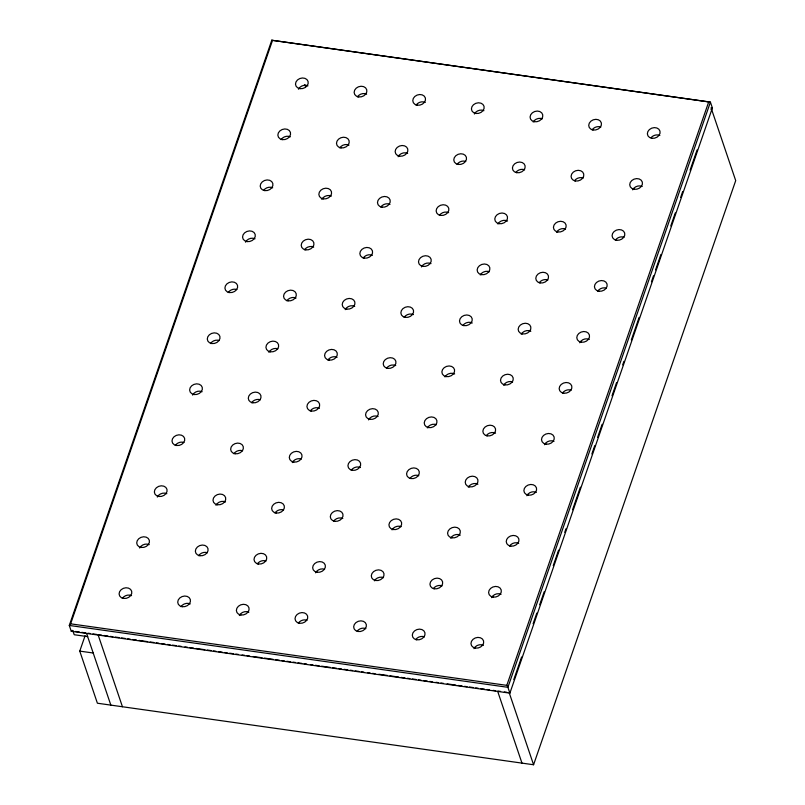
<?xml version="1.0" encoding="UTF-8"?>
<svg xmlns="http://www.w3.org/2000/svg" width="805" height="805" viewBox="0 0 805 805"><rect width="100%" height="100%" fill="white"/><g stroke="black" fill="none" stroke-linecap="round" stroke-linejoin="round"><path stroke-width="1.21" d="M271.788 40.25L69.29 625.445L71.263 631.271L509.887 693.145L712.385 107.961L710.413 102.124L271.788 40.25L710.413 102.124L507.905 687.319L509.887 693.145L509.273 692.642M708.581 102.285L506.808 685.357L507.905 687.319L69.29 625.445L70.629 623.825L272.392 40.753M711.046 107.749L735.71 180.622L533.574 764.75L97.395 703.218L79.765 651.114L85.109 635.678M513.791 679.581L521.6 657.021M533.111 623.764L536.804 613.078M539.682 604.766L544.2 591.705M553.246 565.583L558.59 550.147M564.748 532.326L565.985 528.764M572.556 509.766L580.365 487.206M591.876 453.95L594.754 445.638M597.622 437.326L602.15 424.265M612.011 395.768L616.529 382.707M622.688 364.886L623.925 361.324M631.321 339.952L639.13 317.391M651.456 281.76L653.509 275.823M655.572 269.886L660.905 254.45M670.776 225.953L675.294 212.892M680.638 197.446L682.69 191.51M690.086 170.137L697.07 149.951M711.046 109.571L712.385 107.961M71.263 631.271L73.094 631.11M87.654 636.614L74.211 634.732L72.732 630.365M70.629 623.825L506.808 685.357M75.579 631.462L79.313 631.985M81.798 632.338L85.521 632.861M88.007 633.213L90.492 633.565M92.978 633.917L96.711 634.441M99.196 634.793L101.682 635.145M104.167 635.497L107.89 636.02M110.376 636.373L112.861 636.725M115.346 637.077L119.07 637.6M121.555 637.952L125.288 638.476M127.774 638.828L130.259 639.18M132.744 639.522L136.468 640.056M138.953 640.408L147.657 641.635M150.143 641.977L153.866 642.511M156.351 642.853L158.837 643.205M161.322 643.557L165.055 644.081M167.541 644.433L170.026 644.785M172.512 645.137L176.235 645.66M178.72 646.013L181.206 646.365M184.939 646.888L187.424 647.24M189.91 647.592L193.633 648.116M196.118 648.468L204.822 649.695M207.308 650.048L211.031 650.571M213.516 650.923L216.002 651.275M218.487 651.627L222.22 652.151M224.706 652.503L227.191 652.845M229.677 653.197L233.4 653.73M235.885 654.073L238.371 654.425M242.104 654.958L244.589 655.3M247.075 655.652L249.56 656.005M253.283 656.528L261.987 657.755M264.473 658.108L273.167 659.335M275.652 659.687L279.375 660.211M281.861 660.563L284.346 660.915M286.832 661.267L290.565 661.79M293.05 662.143L295.536 662.495M298.021 662.847L301.744 663.37M304.23 663.723L306.715 664.065M310.448 664.598L312.934 664.95M315.419 665.292L319.142 665.826M321.628 666.178L330.332 667.405M332.817 667.748L336.54 668.281M339.026 668.623L341.511 668.975M343.997 669.327L347.73 669.851M350.215 670.203L352.701 670.555M355.186 670.907L358.909 671.43M361.395 671.783L363.88 672.135M367.613 672.658L370.099 673.01M372.584 673.362L375.07 673.715M378.793 674.238L387.497 675.465M389.982 675.818L398.676 677.045M401.162 677.397L404.895 677.921M407.38 678.273L409.866 678.615M412.351 678.967L416.074 679.5M418.56 679.843L421.045 680.195M423.531 680.547L427.254 681.07M429.739 681.422L432.225 681.775M435.958 682.298L438.443 682.65M440.929 683.002L443.414 683.354M447.137 683.878L455.841 685.105M458.327 685.458L462.05 685.981M464.535 686.333L467.021 686.685M469.506 687.037L473.239 687.561M475.725 687.913L478.21 688.265M480.696 688.617L484.419 689.14M486.904 689.493L489.39 689.835M493.123 690.368L495.608 690.72M498.094 691.062L500.579 691.415M504.302 691.948L506.788 692.29M79.765 651.114L93.199 653.006M304.783 84.525L305.578 86.87M509.313 693.055L533.574 764.75M497.701 691.415L521.972 763.11M98.18 635.054L122.441 706.75M86.548 633.334L110.838 705.11M239.347 615.523A6.5 5.233 -18.7 0 1 248.876 612.192M315.63 572.818A6.5 5.233 -18.7 0 1 324.606 569.256M139.688 548.024A6.5 5.233 -18.7 0 1 149.207 544.653M491.563 597.662A6.5 5.233 -18.7 0 1 501.082 594.291M257.278 564.013A6.5 5.233 -18.7 0 1 265.952 560.984M392.055 529.851A6.5 5.233 -18.7 0 1 401.172 526.651M215.982 505.299A6.5 5.233 -18.7 0 1 225.521 501.958M450.659 538.213A6.5 5.233 -18.7 0 1 460.279 535.144M509.495 546.152A6.5 5.233 -18.7 0 1 518.722 543.315M333.572 521.308A6.5 5.233 -18.7 0 1 342.809 518.511M157.327 497.047A6.5 5.233 -18.7 0 1 166.846 493.676M281.106 139.657A6.5 5.233 -18.7 0 1 290.333 136.82M632.69 189.839A6.5 5.233 -18.7 0 1 642.209 186.468M416.054 105.203A6.5 5.233 -18.7 0 1 425.292 102.406M533.182 122.018A6.5 5.233 -18.7 0 1 542.298 118.828M357.4 96.932A6.5 5.233 -18.7 0 1 366.647 94.135M592.098 129.857A6.5 5.233 -18.7 0 1 600.852 127.059M650.973 137.806A6.5 5.233 -18.7 0 1 659.848 135.482M474.407 114.008A6.5 5.233 -18.7 0 1 483.936 110.677M298.454 89.214A6.5 5.233 -18.7 0 1 307.973 85.843M298.283 623.261A6.5 5.233 -18.7 0 1 306.957 620.232M175.259 445.537A6.5 5.233 -18.7 0 1 183.912 442.468M468.299 487.236A6.5 5.233 -18.7 0 1 477.918 484.167M292.275 462.593A6.5 5.233 -18.7 0 1 301.241 459.021M427.334 427.898A6.5 5.233 -18.7 0 1 436.451 424.698M310.207 411.073A6.5 5.233 -18.7 0 1 319.444 408.276M251.563 402.802A6.5 5.233 -18.7 0 1 260.236 399.773M486.25 435.726A6.5 5.233 -18.7 0 1 495.558 433.181M374.416 580.828A6.5 5.233 -18.7 0 1 383.532 577.638M198.634 555.742A6.5 5.233 -18.7 0 1 207.308 552.703M433.332 588.666A6.5 5.233 -18.7 0 1 442.086 585.869M357.098 631.281A6.5 5.233 -18.7 0 1 365.893 628.614M180.994 606.718A6.5 5.233 -18.7 0 1 190.232 603.921M415.692 639.643A6.5 5.233 -18.7 0 1 424.436 636.846M327.846 360.097A6.5 5.233 -18.7 0 1 337.084 357.299M526.842 495.709A6.5 5.233 -18.7 0 1 536.361 492.338M351.211 470.331A6.5 5.233 -18.7 0 1 360.449 467.534M544.482 444.732A6.5 5.233 -18.7 0 1 554.001 441.361M368.559 419.888A6.5 5.233 -18.7 0 1 378.088 416.547M192.606 395.094A6.5 5.233 -18.7 0 1 202.125 391.723M410.017 478.351A6.5 5.233 -18.7 0 1 418.811 475.675M233.913 453.779A6.5 5.233 -18.7 0 1 242.587 450.75M274.928 513.037A6.5 5.233 -18.7 0 1 283.601 509.998M380.765 207.157A6.5 5.233 -18.7 0 1 390.012 204.359M497.903 223.981A6.5 5.233 -18.7 0 1 507.563 221.043M444.984 376.911A6.5 5.233 -18.7 0 1 454.644 373.983M268.91 352.359A6.5 5.233 -18.7 0 1 277.876 348.796M503.578 385.273A6.5 5.233 -18.7 0 1 512.644 381.952M562.413 393.212A6.5 5.233 -18.7 0 1 571.077 390.153M386.491 368.368A6.5 5.233 -18.7 0 1 395.728 365.571M210.538 343.574A6.5 5.233 -18.7 0 1 219.202 340.505M345.194 309.653A6.5 5.233 -18.7 0 1 354.723 306.323M462.945 325.411A6.5 5.233 -18.7 0 1 472.283 322.996M286.842 300.849A6.5 5.233 -18.7 0 1 296.079 298.051M521.217 334.296A6.5 5.233 -18.7 0 1 530.837 331.227M579.761 342.769A6.5 5.233 -18.7 0 1 589.28 339.398M404.13 317.391A6.5 5.233 -18.7 0 1 413.368 314.594M228.177 292.597A6.5 5.233 -18.7 0 1 236.841 289.528M363.125 258.143A6.5 5.233 -18.7 0 1 372.363 255.346M480.263 274.958A6.5 5.233 -18.7 0 1 489.37 271.758M304.481 249.872A6.5 5.233 -18.7 0 1 313.719 247.065M539.179 282.786A6.5 5.233 -18.7 0 1 547.923 279.999M597.692 291.259A6.5 5.233 -18.7 0 1 606.356 288.19M421.478 266.948A6.5 5.233 -18.7 0 1 431.017 263.617M245.525 242.154A6.5 5.233 -18.7 0 1 255.044 238.783M321.829 199.419A6.5 5.233 -18.7 0 1 331.358 196.088M556.507 232.343A6.5 5.233 -18.7 0 1 565.573 229.023M615.332 240.282A6.5 5.233 -18.7 0 1 623.996 237.213M439.409 215.438A6.5 5.233 -18.7 0 1 448.657 212.641M263.809 190.131A6.5 5.233 -18.7 0 1 272.694 187.806M398.113 156.713A6.5 5.233 -18.7 0 1 407.652 153.383M515.864 172.471A6.5 5.233 -18.7 0 1 524.659 169.805M339.76 147.909A6.5 5.233 -18.7 0 1 349.008 145.111M574.458 180.833A6.5 5.233 -18.7 0 1 583.212 178.036M457.059 164.451A6.5 5.233 -18.7 0 1 465.733 161.423M473.924 648.649A6.5 5.233 -18.7 0 1 483.443 645.278M122.33 598.467A6.5 5.233 -18.7 0 1 131.557 595.63M240.886 614.98A6.5 5.233 -18.7 0 0 248.966 607.795A6.5 5.233 -18.7 0 0 238.401 606.256A6.5 5.233 -18.7 0 0 240.886 614.98M299.53 623.251A6.5 5.233 -18.7 0 0 307.611 616.067A6.5 5.233 -18.7 0 0 297.055 614.527A6.5 5.233 -18.7 0 0 299.53 623.251M357.863 631.472A6.5 5.233 -18.7 0 0 366.325 624.6A6.5 5.233 -18.7 0 0 355.941 622.597A6.5 5.233 -18.7 0 0 357.863 631.472M176.547 445.507A6.5 5.233 -18.7 0 0 184.597 438.282A6.5 5.233 -18.7 0 0 174.011 436.793A6.5 5.233 -18.7 0 0 176.547 445.507M469.536 486.834A6.5 5.233 -18.7 0 0 477.878 479.85A6.5 5.233 -18.7 0 0 467.423 477.999A6.5 5.233 -18.7 0 0 469.536 486.834M293.805 462.05A6.5 5.233 -18.7 0 0 301.895 454.855A6.5 5.233 -18.7 0 0 291.329 453.316A6.5 5.233 -18.7 0 0 293.805 462.05M428.431 427.566A6.5 5.233 -18.7 0 0 436.894 420.683A6.5 5.233 -18.7 0 0 426.509 418.68A6.5 5.233 -18.7 0 0 428.431 427.566M311.444 411.063A6.5 5.233 -18.7 0 0 319.535 403.879A6.5 5.233 -18.7 0 0 308.969 402.339A6.5 5.233 -18.7 0 0 311.444 411.063M252.8 402.792A6.5 5.233 -18.7 0 0 260.89 395.607A6.5 5.233 -18.7 0 0 250.325 394.068A6.5 5.233 -18.7 0 0 252.8 402.792M487.176 435.857A6.5 5.233 -18.7 0 0 495.518 428.874A6.5 5.233 -18.7 0 0 485.063 427.022A6.5 5.233 -18.7 0 0 487.176 435.857M370.089 419.345A6.5 5.233 -18.7 0 0 378.179 412.15A6.5 5.233 -18.7 0 0 367.613 410.61A6.5 5.233 -18.7 0 0 370.089 419.345M182.242 606.708A6.5 5.233 -18.7 0 0 190.322 599.524A6.5 5.233 -18.7 0 0 179.756 597.984A6.5 5.233 -18.7 0 0 182.242 606.708M510.783 546.122A6.5 5.233 -18.7 0 0 518.823 538.907A6.5 5.233 -18.7 0 0 508.247 537.408A6.5 5.233 -18.7 0 0 510.783 546.122M158.907 496.484A6.5 5.233 -18.7 0 0 166.947 489.269A6.5 5.233 -18.7 0 0 156.371 487.77A6.5 5.233 -18.7 0 0 158.907 496.484M276.165 513.027A6.5 5.233 -18.7 0 0 284.256 505.832A6.5 5.233 -18.7 0 0 273.69 504.292A6.5 5.233 -18.7 0 0 276.165 513.027M528.422 495.145A6.5 5.233 -18.7 0 0 536.472 487.921A6.5 5.233 -18.7 0 0 525.886 486.431A6.5 5.233 -18.7 0 0 528.422 495.145M410.792 478.542A6.5 5.233 -18.7 0 0 419.244 471.66A6.5 5.233 -18.7 0 0 408.86 469.657A6.5 5.233 -18.7 0 0 410.792 478.542M352.449 470.321A6.5 5.233 -18.7 0 0 360.539 463.127A6.5 5.233 -18.7 0 0 349.974 461.587A6.5 5.233 -18.7 0 0 352.449 470.321M598.98 291.229A6.5 5.233 -18.7 0 0 607.03 284.014A6.5 5.233 -18.7 0 0 596.455 282.515A6.5 5.233 -18.7 0 0 598.98 291.229M481.35 274.626A6.5 5.233 -18.7 0 0 489.812 267.753A6.5 5.233 -18.7 0 0 479.428 265.741A6.5 5.233 -18.7 0 0 481.35 274.626M364.373 258.133A6.5 5.233 -18.7 0 0 372.453 250.939A6.5 5.233 -18.7 0 0 361.888 249.399A6.5 5.233 -18.7 0 0 364.373 258.133M305.729 249.862A6.5 5.233 -18.7 0 0 313.809 242.667A6.5 5.233 -18.7 0 0 303.244 241.128A6.5 5.233 -18.7 0 0 305.729 249.862M540.105 282.917A6.5 5.233 -18.7 0 0 548.436 275.934A6.5 5.233 -18.7 0 0 537.992 274.082A6.5 5.233 -18.7 0 0 540.105 282.917M423.017 266.405A6.5 5.233 -18.7 0 0 431.098 259.22A6.5 5.233 -18.7 0 0 420.532 257.68A6.5 5.233 -18.7 0 0 423.017 266.405M264.754 190.614A6.5 5.233 -18.7 0 0 272.794 183.389A6.5 5.233 -18.7 0 0 262.219 181.9A6.5 5.233 -18.7 0 0 264.754 190.614M616.63 240.252A6.5 5.233 -18.7 0 0 624.67 233.027A6.5 5.233 -18.7 0 0 614.094 231.538A6.5 5.233 -18.7 0 0 616.63 240.252M498.989 223.649A6.5 5.233 -18.7 0 0 507.452 216.766A6.5 5.233 -18.7 0 0 497.067 214.764A6.5 5.233 -18.7 0 0 498.989 223.649M235.161 453.768A6.5 5.233 -18.7 0 0 243.241 446.584A6.5 5.233 -18.7 0 0 232.685 445.044A6.5 5.233 -18.7 0 0 235.161 453.768M194.186 394.531A6.5 5.233 -18.7 0 0 202.236 387.306A6.5 5.233 -18.7 0 0 191.65 385.816A6.5 5.233 -18.7 0 0 194.186 394.531M546.062 444.169A6.5 5.233 -18.7 0 0 554.112 436.944A6.5 5.233 -18.7 0 0 543.526 435.455A6.5 5.233 -18.7 0 0 546.062 444.169M516.639 172.673A6.5 5.233 -18.7 0 0 525.091 165.79A6.5 5.233 -18.7 0 0 514.707 163.787A6.5 5.233 -18.7 0 0 516.639 172.673M399.652 156.17A6.5 5.233 -18.7 0 0 407.733 148.985A6.5 5.233 -18.7 0 0 397.177 147.446A6.5 5.233 -18.7 0 0 399.652 156.17M341.008 147.899A6.5 5.233 -18.7 0 0 349.088 140.714A6.5 5.233 -18.7 0 0 338.523 139.174A6.5 5.233 -18.7 0 0 341.008 147.899M458.297 164.451A6.5 5.233 -18.7 0 0 466.387 157.257A6.5 5.233 -18.7 0 0 455.821 155.717A6.5 5.233 -18.7 0 0 458.297 164.451M300.034 88.651A6.5 5.233 -18.7 0 0 308.074 81.436A6.5 5.233 -18.7 0 0 297.498 79.947A6.5 5.233 -18.7 0 0 300.034 88.651M651.909 138.289A6.5 5.233 -18.7 0 0 659.959 131.074A6.5 5.233 -18.7 0 0 649.373 129.585A6.5 5.233 -18.7 0 0 651.909 138.289M534.279 121.686A6.5 5.233 -18.7 0 0 542.731 114.813A6.5 5.233 -18.7 0 0 532.346 112.811A6.5 5.233 -18.7 0 0 534.279 121.686M417.292 105.193A6.5 5.233 -18.7 0 0 425.382 98.009A6.5 5.233 -18.7 0 0 414.817 96.469A6.5 5.233 -18.7 0 0 417.292 105.193M358.648 96.922A6.5 5.233 -18.7 0 0 366.728 89.737A6.5 5.233 -18.7 0 0 356.162 88.198A6.5 5.233 -18.7 0 0 358.648 96.922M334.81 521.298A6.5 5.233 -18.7 0 0 342.9 514.113A6.5 5.233 -18.7 0 0 332.334 512.574A6.5 5.233 -18.7 0 0 334.81 521.298M393.152 529.519A6.5 5.233 -18.7 0 0 401.604 522.646A6.5 5.233 -18.7 0 0 391.22 520.634A6.5 5.233 -18.7 0 0 393.152 529.519M288.079 300.839A6.5 5.233 -18.7 0 0 296.17 293.644A6.5 5.233 -18.7 0 0 285.604 292.104A6.5 5.233 -18.7 0 0 288.079 300.839M522.465 333.894A6.5 5.233 -18.7 0 0 530.797 326.911A6.5 5.233 -18.7 0 0 520.352 325.059A6.5 5.233 -18.7 0 0 522.465 333.894M405.378 317.381A6.5 5.233 -18.7 0 0 413.458 310.197A6.5 5.233 -18.7 0 0 402.892 308.657A6.5 5.233 -18.7 0 0 405.378 317.381M247.105 241.591A6.5 5.233 -18.7 0 0 255.155 234.366A6.5 5.233 -18.7 0 0 244.579 232.876A6.5 5.233 -18.7 0 0 247.105 241.591M375.502 580.496A6.5 5.233 -18.7 0 0 383.965 573.623A6.5 5.233 -18.7 0 0 373.58 571.61A6.5 5.233 -18.7 0 0 375.502 580.496M317.17 572.275A6.5 5.233 -18.7 0 0 325.26 565.09A6.5 5.233 -18.7 0 0 314.695 563.55A6.5 5.233 -18.7 0 0 317.17 572.275M258.526 564.003A6.5 5.233 -18.7 0 0 266.606 556.819A6.5 5.233 -18.7 0 0 256.04 555.279A6.5 5.233 -18.7 0 0 258.526 564.003M199.882 555.732A6.5 5.233 -18.7 0 0 207.962 548.537A6.5 5.233 -18.7 0 0 197.396 546.998A6.5 5.233 -18.7 0 0 199.882 555.732M217.521 504.755A6.5 5.233 -18.7 0 0 225.601 497.56A6.5 5.233 -18.7 0 0 215.036 496.021A6.5 5.233 -18.7 0 0 217.521 504.755M211.826 343.544A6.5 5.233 -18.7 0 0 219.876 336.329A6.5 5.233 -18.7 0 0 209.29 334.84A6.5 5.233 -18.7 0 0 211.826 343.544M563.701 393.182A6.5 5.233 -18.7 0 0 571.751 385.967A6.5 5.233 -18.7 0 0 561.165 384.478A6.5 5.233 -18.7 0 0 563.701 393.182M446.071 376.579A6.5 5.233 -18.7 0 0 454.533 369.706A6.5 5.233 -18.7 0 0 444.149 367.704A6.5 5.233 -18.7 0 0 446.071 376.579M329.084 360.087A6.5 5.233 -18.7 0 0 337.174 352.902A6.5 5.233 -18.7 0 0 326.609 351.362A6.5 5.233 -18.7 0 0 329.084 360.087M475.503 648.085A6.5 5.233 -18.7 0 0 483.543 640.861A6.5 5.233 -18.7 0 0 472.968 639.371A6.5 5.233 -18.7 0 0 475.503 648.085M123.618 598.437A6.5 5.233 -18.7 0 0 131.668 591.222A6.5 5.233 -18.7 0 0 121.092 589.733A6.5 5.233 -18.7 0 0 123.618 598.437M416.618 639.774A6.5 5.233 -18.7 0 0 424.949 632.79A6.5 5.233 -18.7 0 0 414.505 630.939A6.5 5.233 -18.7 0 0 416.618 639.774M141.267 547.46A6.5 5.233 -18.7 0 0 149.307 540.246A6.5 5.233 -18.7 0 0 138.732 538.746A6.5 5.233 -18.7 0 0 141.267 547.46M434.257 588.787A6.5 5.233 -18.7 0 0 442.589 581.804A6.5 5.233 -18.7 0 0 432.144 579.952A6.5 5.233 -18.7 0 0 434.257 588.787M493.143 597.099A6.5 5.233 -18.7 0 0 501.183 589.884A6.5 5.233 -18.7 0 0 490.607 588.395A6.5 5.233 -18.7 0 0 493.143 597.099M451.897 537.81A6.5 5.233 -18.7 0 0 460.239 530.827A6.5 5.233 -18.7 0 0 449.784 528.976A6.5 5.233 -18.7 0 0 451.897 537.81M270.44 351.815A6.5 5.233 -18.7 0 0 278.53 344.631A6.5 5.233 -18.7 0 0 267.964 343.091A6.5 5.233 -18.7 0 0 270.44 351.815M504.816 384.881A6.5 5.233 -18.7 0 0 513.157 377.897A6.5 5.233 -18.7 0 0 502.712 376.046A6.5 5.233 -18.7 0 0 504.816 384.881M387.738 368.358A6.5 5.233 -18.7 0 0 395.819 361.173A6.5 5.233 -18.7 0 0 385.253 359.634A6.5 5.233 -18.7 0 0 387.738 368.358M229.465 292.567A6.5 5.233 -18.7 0 0 237.515 285.352A6.5 5.233 -18.7 0 0 226.93 283.853A6.5 5.233 -18.7 0 0 229.465 292.567M581.341 342.206A6.5 5.233 -18.7 0 0 589.391 334.991A6.5 5.233 -18.7 0 0 578.805 333.491A6.5 5.233 -18.7 0 0 581.341 342.206M463.71 325.602A6.5 5.233 -18.7 0 0 472.173 318.73A6.5 5.233 -18.7 0 0 461.788 316.717A6.5 5.233 -18.7 0 0 463.71 325.602M346.734 309.11A6.5 5.233 -18.7 0 0 354.814 301.925A6.5 5.233 -18.7 0 0 344.248 300.386A6.5 5.233 -18.7 0 0 346.734 309.11M382.013 207.157A6.5 5.233 -18.7 0 0 390.093 199.962A6.5 5.233 -18.7 0 0 379.527 198.422A6.5 5.233 -18.7 0 0 382.013 207.157M323.369 198.875A6.5 5.233 -18.7 0 0 331.449 191.691A6.5 5.233 -18.7 0 0 320.883 190.151A6.5 5.233 -18.7 0 0 323.369 198.875M557.744 231.941A6.5 5.233 -18.7 0 0 566.076 224.957A6.5 5.233 -18.7 0 0 555.631 223.106A6.5 5.233 -18.7 0 0 557.744 231.941M440.657 215.428A6.5 5.233 -18.7 0 0 448.737 208.233A6.5 5.233 -18.7 0 0 438.182 206.694A6.5 5.233 -18.7 0 0 440.657 215.428M282.394 139.627A6.5 5.233 -18.7 0 0 290.434 132.412A6.5 5.233 -18.7 0 0 279.858 130.923A6.5 5.233 -18.7 0 0 282.394 139.627M575.384 180.964A6.5 5.233 -18.7 0 0 583.716 173.981A6.5 5.233 -18.7 0 0 573.271 172.129A6.5 5.233 -18.7 0 0 575.384 180.964M634.27 189.276A6.5 5.233 -18.7 0 0 642.31 182.051A6.5 5.233 -18.7 0 0 631.734 180.562A6.5 5.233 -18.7 0 0 634.27 189.276M593.023 129.977A6.5 5.233 -18.7 0 0 601.365 123.004A6.5 5.233 -18.7 0 0 590.91 121.153A6.5 5.233 -18.7 0 0 593.023 129.977M475.936 113.465A6.5 5.233 -18.7 0 0 484.026 106.28A6.5 5.233 -18.7 0 0 473.461 104.741A6.5 5.233 -18.7 0 0 475.936 113.465"/></g></svg>
